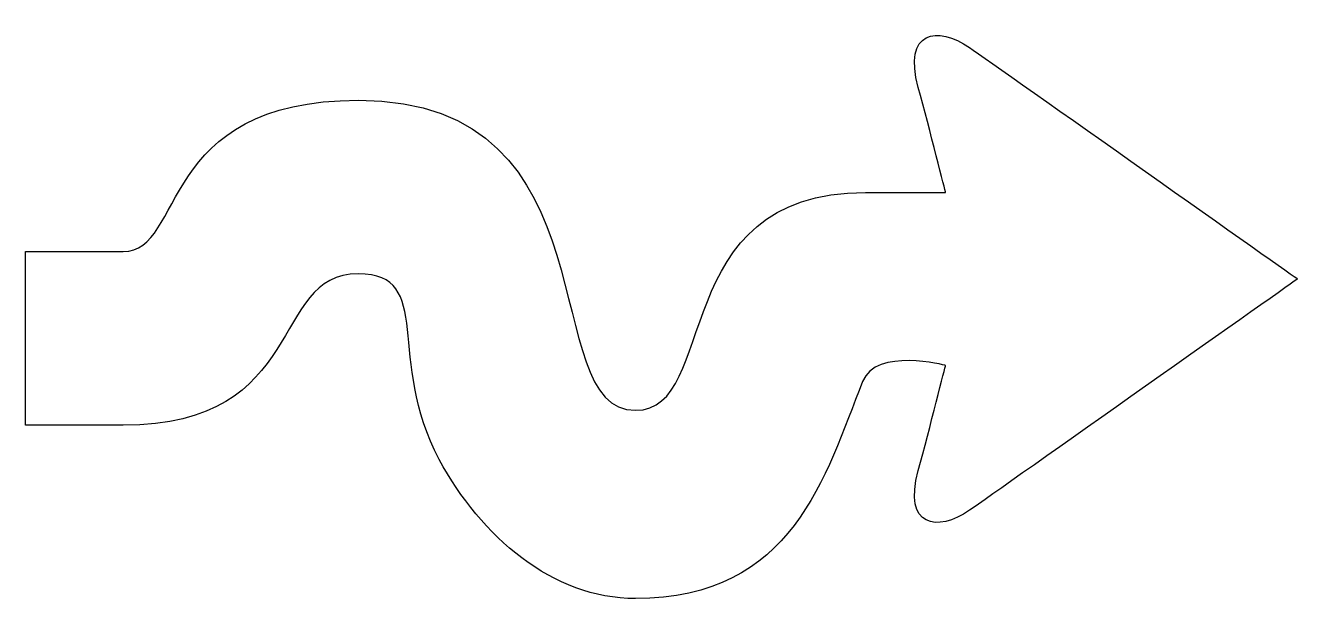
# Model space of a CAD drawing. Header units: centimetres. Extents: x -11 to 9.8, y -2.5 to 6.8.
import ezdxf

# ---------------------------------------------------------------- set-up
doc = ezdxf.new("R2010")
doc.units = ezdxf.units.CM
doc.header["$MEASUREMENT"] = 0
doc.layers.add('Camada 1', color=7, linetype='Continuous')

msp = doc.modelspace()

# ---------------------------------------------------------------- linework, layer by layer
at = {"layer": 'Camada 1'}
msp.add_open_spline([(4.0499, 1.27283), (4.0499, 1.27283), (3.79175, 0.24802), (3.60545, -0.44014), (3.60545, -0.44014), (3.35373, -1.3693), (3.91808, -1.45191), (4.43894, -1.0917), (4.43894, -1.0917), (4.96716, -0.72668), (9.78958, 2.68444), (9.78958, 2.68444), (9.78958, 2.68444), (9.78958, 2.68444), (4.96713, 6.09598), (4.43894, 6.46089), (4.43894, 6.46089), (3.91808, 6.82086), (3.35372, 6.73849), (3.60545, 5.80912), (3.60545, 5.80912), (3.79174, 5.12118), (4.0499, 4.09623), (4.0499, 4.09623), (4.0499, 4.09623), (4.0499, 4.09623), (3.37064, 4.09623), (2.74519, 4.09623), (2.74519, 4.09623), (-0.5231, 4.09623), (0.38635, 0.54004), (-1.00644, 0.54004), (-1.00644, 0.54004), (-2.66371, 0.54004), (-1.26208, 5.59922), (-5.52531, 5.59922), (-5.52531, 5.59922), (-8.8221, 5.59922), (-8.3391, 3.12965), (-9.36219, 3.12965), (-9.36219, 3.12965), (-10.04418, 3.12965), (-10.95376, 3.12965), (-10.95376, 3.12965), (-10.95376, 3.12965), (-10.95376, 3.12965), (-10.95376, 0.29744), (-10.95376, 0.29744), (-10.95376, 0.29744), (-10.95376, 0.29744), (-9.3622, 0.29744), (-9.3622, 0.29744), (-9.3622, 0.29744), (-6.32333, 0.29744), (-6.99606, 2.7668), (-5.52532, 2.7668), (-5.52532, 2.7668), (-4.26995, 2.7668), (-5.08421, 1.36279), (-4.20515, -0.26347), (-4.20515, -0.26347), (-3.52626, -1.519), (-2.35852, -2.53169), (-1.00644, -2.53169), (-1.00644, -2.53169), (1.56404, -2.53169), (2.0895, -0.52644), (2.69553, 1.00873), (2.69553, 1.00873), (2.91753, 1.57057), (4.0499, 1.27283), (4.0499, 1.27283)], degree=3, knots=[0, 0, 0, 0, 0.05263158, 0.05263158, 0.05263158, 0.05263158, 0.10526316, 0.10526316, 0.10526316, 0.10526316, 0.15789474, 0.15789474, 0.15789474, 0.15789474, 0.21052632, 0.21052632, 0.21052632, 0.21052632, 0.26315789, 0.26315789, 0.26315789, 0.26315789, 0.31578947, 0.31578947, 0.31578947, 0.31578947, 0.36842105, 0.36842105, 0.36842105, 0.36842105, 0.42105263, 0.42105263, 0.42105263, 0.42105263, 0.47368421, 0.47368421, 0.47368421, 0.47368421, 0.52631579, 0.52631579, 0.52631579, 0.52631579, 0.57894737, 0.57894737, 0.57894737, 0.57894737, 0.63157895, 0.63157895, 0.63157895, 0.63157895, 0.68421053, 0.68421053, 0.68421053, 0.68421053, 0.73684211, 0.73684211, 0.73684211, 0.73684211, 0.78947368, 0.78947368, 0.78947368, 0.78947368, 0.84210526, 0.84210526, 0.84210526, 0.84210526, 0.89473684, 0.89473684, 0.89473684, 0.89473684, 1, 1, 1, 1], dxfattribs=at)

doc.saveas('drawing.dxf')
